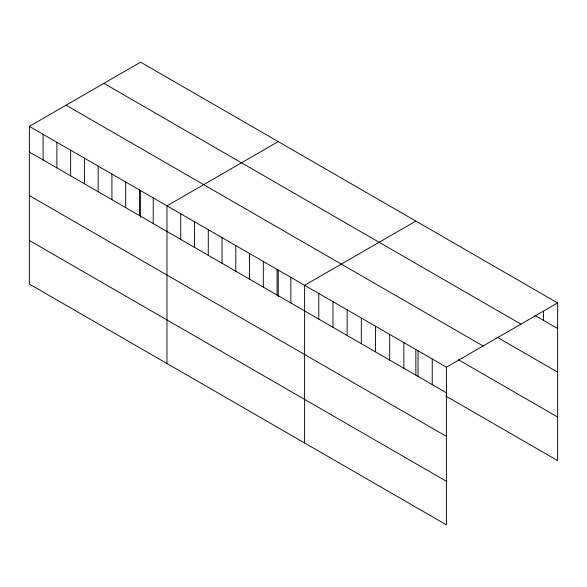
<?xml version="1.0" encoding="UTF-8"?>
<svg xmlns="http://www.w3.org/2000/svg" width="587" height="587" viewBox="0 0 587 587"><rect width="100%" height="100%" fill="white"/><g stroke="black" fill="none" stroke-linecap="round" stroke-linejoin="round"><path stroke-width="0.88" d="M29.35 126.381L446.406 367.168L446.406 524.844L29.35 284.057L29.35 126.381L140.594 62.156L557.65 302.943L557.65 460.619L445.782 396.034M278.223 141.621L166.979 205.846L166.979 363.514M415.853 221.079L304.609 285.304L304.609 442.972M446.406 367.168L557.65 302.943M534.801 315.388L557.65 328.573M103.884 83.354L520.94 324.141M496.991 337.129L557.65 372.151M66.06 105.19L483.116 345.978M458.388 359.736L557.65 417.041M29.35 152.011L446.406 392.798M29.35 195.588L446.406 436.376M29.35 240.479L446.406 481.267M543.467 311.235L543.467 320.392M432.23 358.987L432.23 384.617M418.047 350.799L418.047 376.428M415.853 349.698L415.853 375.115M403.871 342.61L403.871 368.24M389.687 334.421L389.687 360.051M375.511 326.24L375.511 351.87M361.328 318.051L361.328 343.681M347.152 309.863L347.152 335.493M332.968 301.674L332.968 327.304M318.792 293.493L318.792 319.123M290.844 277.358L290.844 302.987M278.223 270.24L278.223 296.567M277.086 269.411L277.086 295.041M263.321 261.464L263.321 287.094M249.556 253.518L249.556 279.148M235.791 245.571L235.791 271.201M222.033 237.625L222.033 263.255M208.268 229.678L208.268 255.308M194.502 221.732L194.502 247.369M180.745 213.793L180.745 239.423M153.214 197.9L153.214 223.53M140.594 190.782L140.594 217.109M139.457 189.953L139.457 215.583M125.691 182.007L125.691 207.637M111.926 174.06L111.926 199.69M98.161 166.114L98.161 191.744M84.403 158.167L84.403 183.797M70.638 150.221L70.638 175.851M56.873 142.274L56.873 167.904M43.115 134.328L43.115 159.958"/></g></svg>
